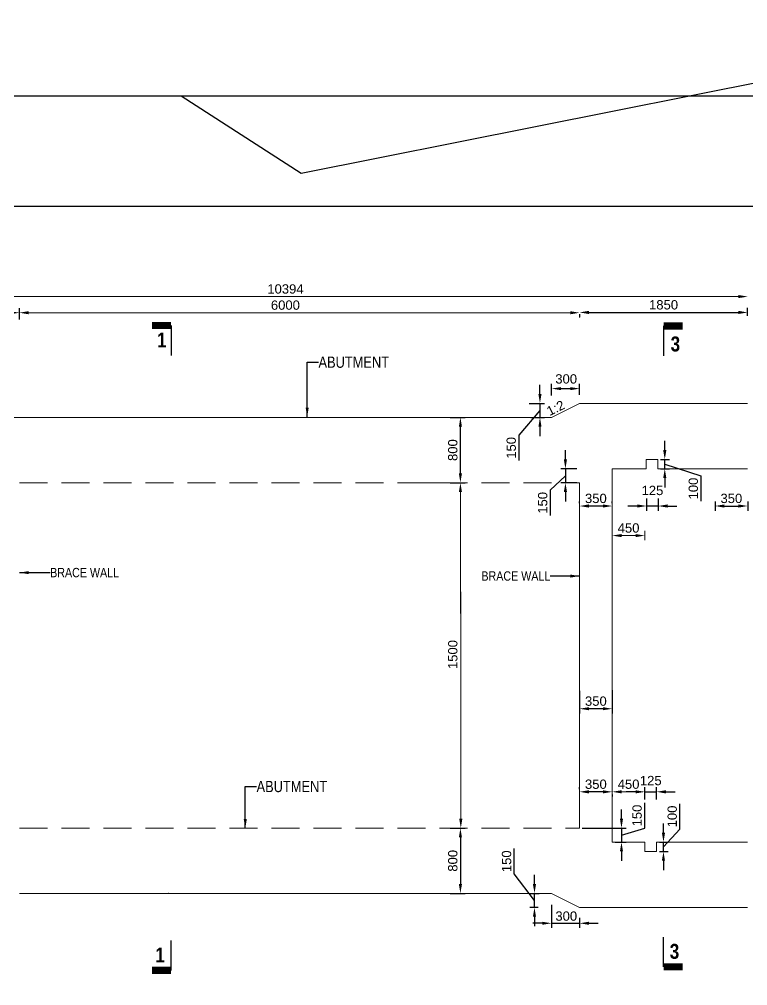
# Model space of a CAD drawing. Extents: x -426260 to 2055400, y -4304674 to -305611.
# Drawn here: x 336956 to 344756, y -1904850 to -1894497 of the extents above; entities that cross this region are included whole.
import ezdxf

# ---------------------------------------------------------------- set-up
doc = ezdxf.new("R2010")
doc.units = 0
doc.header["$LTSCALE"] = 300
doc.header["$MEASUREMENT"] = 0
doc.header["$PDMODE"] = 3
doc.linetypes.add('DASHED', pattern=[0.75, 0.5, -0.25])
doc.layers.get('DEFPOINTS').update_dxf_attribs({"linetype": 'CONTINUOUS'})
for name, color, linetype, lineweight in [('Dim', 7, 'CONTINUOUS', 9), ('Ralling', 5, 'CONTINUOUS', 18), ('slop', 8, 'CONTINUOUS', 9)]:
    doc.layers.add(name, color=color, linetype=linetype, lineweight=lineweight)
for name, color, linetype in [('LINE', 7, 'CONTINUOUS'), ('Pile Placing Line', 10, 'CONTINUOUS'), ('TEXT', 10, 'CONTINUOUS')]:
    doc.layers.add(name, color=color, linetype=linetype)
doc.styles.add('Arial', font='arial.ttf')
doc.styles.add('DIM', font='isocp3.shx')
doc.styles.add('text', font='ARIALN.TTF', dxfattribs={"height": 1.6})
doc.dimstyles.new('3', dxfattribs={"dimtxt": 225, "dimasz": 350, "dimexe": 100, "dimexo": 25, "dimgap": 9, "dimtad": 0, "dimdec": 0, "dimzin": 0, "dimdsep": 46, "dimtxsty": 'Standard', "dimcen": 0, "dimclrd": 5, "dimclre": 6, "dimclrt": 256, "dimadec": 0, "dimazin": 0, "dimtfac": 1, "dimtdec": 0, "dimtofl": 0, "dimtmove": 2, "dimatfit": 3, "dimfxl": 1, "dimtolj": 1, "dimtzin": 0, "dimarcsym": 0})
doc.dimstyles.new('dim_50', dxfattribs={"dimtxt": 100, "dimasz": 100, "dimexe": 50, "dimexo": 30, "dimgap": 30, "dimtad": 1, "dimdec": 0, "dimzin": 0, "dimdsep": 46, "dimtxsty": 'DIM', "dimcen": 0.09, "dimclrd": 5, "dimclre": 5, "dimclrt": 7, "dimadec": 0, "dimazin": 0, "dimtfac": 1, "dimtdec": 0, "dimtmove": 0, "dimatfit": 3, "dimfxl": 1, "dimtolj": 1, "dimtzin": 0, "dimarcsym": 1})

# ---------------------------------------------------------------- blocks, each defined once
blk = doc.blocks.new('*D486')
at = {"layer": 'DEFPOINTS', "color": 0, "transparency": 16777216}
for p in [(341541, -1898762), (341679, -1898762), (341541, -1899462)]:
    blk.add_point(p, dxfattribs=at)
at = {"layer": 'Dim', "color": 5, "lineweight": -2, "transparency": 16777216}
for p, q in [((341571, -1898762), (341729, -1898762)), ((341679, -1899362), (341679, -1898862)), ((341571, -1899462), (341729, -1899462))]:
    blk.add_line(p, q, dxfattribs=at)
at = {"layer": 'Dim', "color": 5, "transparency": 16777216}
for points in [[(341663, -1898862), (341696, -1898862), (341679, -1898762)], [(341663, -1899362), (341696, -1899362), (341679, -1899462)]]:
    blk.add_solid(points, dxfattribs=at)
at = {"layer": 'Dim', "color": 7, "lineweight": 18, "transparency": 16777216, "insert": (341598, -1899112), "char_height": 100, "attachment_point": 5, "rotation": 90, "style": 'Arial'}
blk.add_mtext('\\A1;800', dxfattribs=at)
blk = doc.blocks.new('*D489')
at = {"layer": 'DEFPOINTS', "color": 0, "transparency": 16777216}
for p in [(342955, -1897624), (344755, -1897637), (344755, -1897705)]:
    blk.add_point(p, dxfattribs=at)
at = {"layer": 'Dim', "color": 5, "lineweight": -2, "transparency": 16777216}
for p, q in [((342955, -1897654), (342955, -1897687)), ((343055, -1897637), (344655, -1897637)), ((344755, -1897675), (344755, -1897587))]:
    blk.add_line(p, q, dxfattribs=at)
at = {"layer": 'Dim', "color": 5, "transparency": 16777216}
for points in [[(343055, -1897620), (343055, -1897654), (342955, -1897637)], [(344655, -1897620), (344655, -1897654), (344755, -1897637)]]:
    blk.add_solid(points, dxfattribs=at)
at = {"layer": 'Dim', "color": 7, "lineweight": 18, "transparency": 16777216, "insert": (343855, -1897556), "char_height": 100, "attachment_point": 5, "style": 'Arial'}
blk.add_mtext('\\A1;1850', dxfattribs=at)
blk = doc.blocks.new('*D490')
at = {"layer": 'DEFPOINTS', "color": 0, "transparency": 16777216}
for p in [(343673, -1899599), (343798, -1899599), (343673, -1899711)]:
    blk.add_point(p, dxfattribs=at)
at = {"layer": 'Dim', "color": 5, "lineweight": -2, "transparency": 16777216}
for p, q in [((343673, -1899629), (343673, -1899761)), ((343798, -1899629), (343798, -1899761)), ((343573, -1899711), (343473, -1899711)), ((343798, -1899711), (343673, -1899711)), ((343898, -1899711), (343998, -1899711))]:
    blk.add_line(p, q, dxfattribs=at)
at = {"layer": 'Dim', "color": 5, "transparency": 16777216}
for points in [[(343573, -1899694), (343573, -1899728), (343673, -1899711)], [(343898, -1899694), (343898, -1899728), (343798, -1899711)]]:
    blk.add_solid(points, dxfattribs=at)
at = {"layer": 'Dim', "color": 7, "lineweight": 18, "transparency": 16777216, "insert": (343736, -1899545), "char_height": 100, "attachment_point": 5, "style": 'Arial'}
blk.add_mtext('\\A1;125', dxfattribs=at)
blk = doc.blocks.new('*D498')
at = {"layer": 'DEFPOINTS', "color": 0, "transparency": 16777216}
for p in [(336956, -1897640), (336956, -1897744), (334855, -1897928)]:
    blk.add_point(p, dxfattribs=at)
at = {"layer": 'Dim', "color": 5, "lineweight": -2, "transparency": 16777216}
for p, q in [((334855, -1897898), (334855, -1897590)), ((334955, -1897640), (336856, -1897640)), ((336956, -1897714), (336956, -1897590))]:
    blk.add_line(p, q, dxfattribs=at)
at = {"layer": 'Dim', "color": 5, "transparency": 16777216}
for points in [[(334955, -1897624), (334955, -1897657), (334855, -1897640)], [(336856, -1897624), (336856, -1897657), (336956, -1897640)]]:
    blk.add_solid(points, dxfattribs=at)
at = {"layer": 'Dim', "color": 7, "lineweight": 18, "transparency": 16777216, "insert": (335906, -1897559), "char_height": 100, "attachment_point": 5, "style": 'Arial'}
blk.add_mtext('\\A1;2150', dxfattribs=at)
blk = doc.blocks.new('*D503')
at = {"layer": 'DEFPOINTS', "color": 0, "transparency": 16777216}
for p in [(342956, -1898453), (342656, -1898558), (342956, -1898551)]:
    blk.add_point(p, dxfattribs=at)
at = {"layer": 'Dim', "color": 5, "lineweight": -2, "transparency": 16777216}
for p, q in [((342656, -1898528), (342656, -1898403)), ((342756, -1898453), (342856, -1898453)), ((342956, -1898521), (342956, -1898403))]:
    blk.add_line(p, q, dxfattribs=at)
at = {"layer": 'Dim', "color": 5, "transparency": 16777216}
for points in [[(342756, -1898437), (342756, -1898470), (342656, -1898453)], [(342856, -1898437), (342856, -1898470), (342956, -1898453)]]:
    blk.add_solid(points, dxfattribs=at)
at = {"layer": 'Dim', "color": 7, "lineweight": 18, "transparency": 16777216, "insert": (342812, -1898350), "char_height": 100, "attachment_point": 5, "style": 'Arial'}
blk.add_mtext('\\A1;300', dxfattribs=at)
blk = doc.blocks.new('*D504')
at = {"layer": 'DEFPOINTS', "color": 0, "transparency": 16777216}
for p in [(342385, -1898612), (342402, -1898762), (342531, -1898762)]:
    blk.add_point(p, dxfattribs=at)
at = {"layer": 'Dim', "color": 5, "lineweight": -2, "transparency": 16777216}
for p, q in [((342531, -1898512), (342531, -1898412)), ((342531, -1898687), (342305, -1898952)), ((342415, -1898612), (342581, -1898612)), ((342531, -1898612), (342531, -1898762)), ((342531, -1898612), (342531, -1898762)), ((342432, -1898762), (342581, -1898762)), ((342531, -1898862), (342531, -1898962)), ((342305, -1898952), (342305, -1899224))]:
    blk.add_line(p, q, dxfattribs=at)
at = {"layer": 'Dim', "color": 5, "transparency": 16777216}
for points in [[(342515, -1898512), (342548, -1898512), (342531, -1898612)], [(342515, -1898862), (342548, -1898862), (342531, -1898762)]]:
    blk.add_solid(points, dxfattribs=at)
at = {"layer": 'Dim', "color": 7, "lineweight": 18, "transparency": 16777216, "insert": (342224, -1899088), "char_height": 100, "attachment_point": 5, "rotation": 90, "style": 'Arial'}
blk.add_mtext('\\A1;150', dxfattribs=at)
blk = doc.blocks.new('*D509')
at = {"layer": 'DEFPOINTS', "color": 0, "transparency": 16777216}
for p in [(342655, -1903954), (342956, -1904092), (342956, -1904181)]:
    blk.add_point(p, dxfattribs=at)
at = {"layer": 'Dim', "color": 5, "lineweight": -2, "transparency": 16777216}
for p, q in [((342655, -1903984), (342655, -1904231)), ((342555, -1904181), (342455, -1904181)), ((342655, -1904181), (342956, -1904181)), ((342956, -1904122), (342956, -1904231)), ((343056, -1904181), (343156, -1904181))]:
    blk.add_line(p, q, dxfattribs=at)
at = {"layer": 'Dim', "color": 5, "transparency": 16777216}
for points in [[(342555, -1904165), (342555, -1904198), (342655, -1904181)], [(343056, -1904165), (343056, -1904198), (342956, -1904181)]]:
    blk.add_solid(points, dxfattribs=at)
at = {"layer": 'Dim', "color": 7, "lineweight": 18, "transparency": 16777216, "insert": (342813, -1904105), "char_height": 100, "attachment_point": 5, "style": 'Arial'}
blk.add_mtext('\\A1;300', dxfattribs=at)
blk = doc.blocks.new('sec')
at = {"layer": 'TEXT', "color": 5, "const_width": 200}
blk.add_lwpolyline([(0, 0), (0, 537)], dxfattribs=at)
at = {"layer": 'TEXT', "color": 5}
blk.add_lwpolyline([(0, 0), (-848, 0)], dxfattribs=at)
blk = doc.blocks.new('*D510')
at = {"layer": 'DEFPOINTS', "color": 0, "transparency": 16777216}
for p in [(344406, -1899633), (344756, -1899633), (344756, -1899711)]:
    blk.add_point(p, dxfattribs=at)
at = {"layer": 'Dim', "color": 5, "lineweight": -2, "transparency": 16777216}
for p, q in [((344406, -1899663), (344406, -1899761)), ((344506, -1899711), (344656, -1899711)), ((344756, -1899663), (344756, -1899761))]:
    blk.add_line(p, q, dxfattribs=at)
at = {"layer": 'Dim', "color": 5, "transparency": 16777216}
for points in [[(344506, -1899694), (344506, -1899728), (344406, -1899711)], [(344656, -1899694), (344656, -1899728), (344756, -1899711)]]:
    blk.add_solid(points, dxfattribs=at)
at = {"layer": 'Dim', "color": 7, "lineweight": 18, "transparency": 16777216, "insert": (344581, -1899630), "char_height": 100, "attachment_point": 5, "style": 'Arial'}
blk.add_mtext('\\A1;350', dxfattribs=at)
blk = doc.blocks.new('*D511')
at = {"layer": 'DEFPOINTS', "color": 0, "transparency": 16777216}
for p in [(343780, -1902773), (343655, -1902885), (343780, -1902885)]:
    blk.add_point(p, dxfattribs=at)
at = {"layer": 'Dim', "color": 5, "lineweight": -2, "transparency": 16777216}
for p, q in [((343655, -1902855), (343655, -1902723)), ((343780, -1902855), (343780, -1902723)), ((343555, -1902773), (343455, -1902773)), ((343655, -1902773), (343780, -1902773)), ((343880, -1902773), (343980, -1902773))]:
    blk.add_line(p, q, dxfattribs=at)
at = {"layer": 'Dim', "color": 5, "transparency": 16777216}
for points in [[(343555, -1902756), (343555, -1902790), (343655, -1902773)], [(343880, -1902756), (343880, -1902790), (343780, -1902773)]]:
    blk.add_solid(points, dxfattribs=at)
at = {"layer": 'Dim', "color": 7, "lineweight": 18, "transparency": 16777216, "insert": (343718, -1902653), "char_height": 100, "attachment_point": 5, "style": 'Arial'}
blk.add_mtext('\\A1;125', dxfattribs=at)
blk = doc.blocks.new('*D512')
at = {"layer": 'DEFPOINTS', "color": 0, "transparency": 16777216}
for p in [(343780, -1903312), (343854, -1903312), (343780, -1903412)]:
    blk.add_point(p, dxfattribs=at)
at = {"layer": 'Dim', "color": 5, "lineweight": -2, "transparency": 16777216}
for p, q in [((344029, -1903173), (344029, -1902902)), ((343854, -1903212), (343854, -1903112)), ((343854, -1903362), (344029, -1903173)), ((343810, -1903312), (343904, -1903312)), ((343854, -1903412), (343854, -1903312)), ((343854, -1903412), (343854, -1903312)), ((343810, -1903412), (343904, -1903412)), ((343854, -1903512), (343854, -1903612))]:
    blk.add_line(p, q, dxfattribs=at)
at = {"layer": 'Dim', "color": 5, "transparency": 16777216}
for points in [[(343837, -1903212), (343871, -1903212), (343854, -1903312)], [(343837, -1903512), (343871, -1903512), (343854, -1903412)]]:
    blk.add_solid(points, dxfattribs=at)
at = {"layer": 'Dim', "color": 7, "lineweight": 18, "transparency": 16777216, "insert": (343948, -1903037), "char_height": 100, "attachment_point": 5, "rotation": 90, "style": 'Arial'}
blk.add_mtext('\\A1;100', dxfattribs=at)
blk = doc.blocks.new('*D513')
at = {"layer": 'DEFPOINTS', "color": 0, "transparency": 16777216}
for p in [(343794, -1899212), (343868, -1899212), (343794, -1899312)]:
    blk.add_point(p, dxfattribs=at)
at = {"layer": 'Dim', "color": 5, "lineweight": -2, "transparency": 16777216}
for p, q in [((343868, -1899112), (343868, -1899012)), ((343824, -1899212), (343918, -1899212)), ((343868, -1899312), (343868, -1899212)), ((343868, -1899312), (343868, -1899212)), ((343824, -1899312), (343918, -1899312)), ((343868, -1899262), (344255, -1899388)), ((343868, -1899412), (343868, -1899512)), ((344255, -1899388), (344255, -1899659))]:
    blk.add_line(p, q, dxfattribs=at)
at = {"layer": 'Dim', "color": 5, "transparency": 16777216}
for points in [[(343851, -1899112), (343885, -1899112), (343868, -1899212)], [(343851, -1899412), (343885, -1899412), (343868, -1899312)]]:
    blk.add_solid(points, dxfattribs=at)
at = {"layer": 'Dim', "color": 7, "lineweight": 18, "transparency": 16777216, "insert": (344174, -1899524), "char_height": 100, "attachment_point": 5, "rotation": 90, "style": 'Arial'}
blk.add_mtext('\\A1;100', dxfattribs=at)
blk = doc.blocks.new('*D514')
at = {"layer": 'DEFPOINTS', "color": 0, "transparency": 16777216}
for p in [(342955, -1899312), (342804, -1899462), (342955, -1899462)]:
    blk.add_point(p, dxfattribs=at)
at = {"layer": 'Dim', "color": 5, "lineweight": -2, "transparency": 16777216}
for p, q in [((342804, -1899212), (342804, -1899112)), ((342925, -1899312), (342754, -1899312)), ((342804, -1899312), (342804, -1899462)), ((342804, -1899312), (342804, -1899462)), ((342804, -1899387), (342642, -1899542)), ((342642, -1899542), (342642, -1899813)), ((342925, -1899462), (342754, -1899462)), ((342804, -1899562), (342804, -1899662))]:
    blk.add_line(p, q, dxfattribs=at)
at = {"layer": 'Dim', "color": 5, "transparency": 16777216}
for points in [[(342787, -1899212), (342821, -1899212), (342804, -1899312)], [(342787, -1899562), (342821, -1899562), (342804, -1899462)]]:
    blk.add_solid(points, dxfattribs=at)
at = {"layer": 'Dim', "color": 7, "lineweight": 18, "transparency": 16777216, "insert": (342561, -1899677), "char_height": 100, "attachment_point": 5, "rotation": 90, "style": 'Arial'}
blk.add_mtext('\\A1;150', dxfattribs=at)
blk = doc.blocks.new('*D515')
at = {"layer": 'DEFPOINTS', "color": 0, "transparency": 16777216}
for p in [(342955, -1899711), (342955, -1899711), (343305, -1899711)]:
    blk.add_point(p, dxfattribs=at)
at = {"layer": 'Dim', "color": 5, "lineweight": -2, "transparency": 16777216}
for p, q in [((342955, -1899681), (342955, -1899661)), ((343205, -1899711), (343055, -1899711)), ((343305, -1899681), (343305, -1899661))]:
    blk.add_line(p, q, dxfattribs=at)
at = {"layer": 'Dim', "color": 5, "transparency": 16777216}
for points in [[(343055, -1899694), (343055, -1899728), (342955, -1899711)], [(343205, -1899694), (343205, -1899728), (343305, -1899711)]]:
    blk.add_solid(points, dxfattribs=at)
at = {"layer": 'Dim', "color": 7, "lineweight": 18, "transparency": 16777216, "insert": (343130, -1899630), "char_height": 100, "attachment_point": 5, "style": 'Arial'}
blk.add_mtext('\\A1;350', dxfattribs=at)
blk = doc.blocks.new('*D516')
at = {"layer": 'DEFPOINTS', "color": 0, "transparency": 16777216}
for p in [(342955, -1902773), (342955, -1902773), (343305, -1902773)]:
    blk.add_point(p, dxfattribs=at)
at = {"layer": 'Dim', "color": 5, "lineweight": -2, "transparency": 16777216}
for p, q in [((342955, -1902743), (342955, -1902723)), ((343205, -1902773), (343055, -1902773)), ((343305, -1902803), (343305, -1902823))]:
    blk.add_line(p, q, dxfattribs=at)
at = {"layer": 'Dim', "color": 5, "transparency": 16777216}
for points in [[(343055, -1902756), (343055, -1902790), (342955, -1902773)], [(343205, -1902756), (343205, -1902790), (343305, -1902773)]]:
    blk.add_solid(points, dxfattribs=at)
at = {"layer": 'Dim', "color": 7, "lineweight": 18, "transparency": 16777216, "insert": (343130, -1902692), "char_height": 100, "attachment_point": 5, "style": 'Arial'}
blk.add_mtext('\\A1;350', dxfattribs=at)
blk = doc.blocks.new('*D517')
at = {"layer": 'DEFPOINTS', "color": 0, "transparency": 16777216}
for p in [(341541, -1903162), (341541, -1903862), (341679, -1903862)]:
    blk.add_point(p, dxfattribs=at)
at = {"layer": 'Dim', "color": 5, "lineweight": -2, "transparency": 16777216}
for p, q in [((341571, -1903162), (341729, -1903162)), ((341679, -1903262), (341679, -1903762)), ((341571, -1903862), (341729, -1903862))]:
    blk.add_line(p, q, dxfattribs=at)
at = {"layer": 'Dim', "color": 5, "transparency": 16777216}
for points in [[(341663, -1903262), (341696, -1903262), (341679, -1903162)], [(341663, -1903762), (341696, -1903762), (341679, -1903862)]]:
    blk.add_solid(points, dxfattribs=at)
at = {"layer": 'Dim', "color": 7, "lineweight": 18, "transparency": 16777216, "insert": (341598, -1903512), "char_height": 100, "attachment_point": 5, "rotation": 90, "style": 'Arial'}
blk.add_mtext('\\A1;800', dxfattribs=at)
blk = doc.blocks.new('*D529')
at = {"layer": 'DEFPOINTS', "color": 0, "transparency": 16777216}
for p in [(342955, -1903162), (343305, -1903312), (343404, -1903312)]:
    blk.add_point(p, dxfattribs=at)
at = {"layer": 'Dim', "color": 5, "lineweight": -2, "transparency": 16777216}
for p, q in [((343653, -1903163), (343653, -1902891)), ((343404, -1903062), (343404, -1902962)), ((342985, -1903162), (343454, -1903162)), ((343404, -1903162), (343404, -1903312)), ((343404, -1903162), (343404, -1903312)), ((343404, -1903237), (343653, -1903163)), ((343335, -1903312), (343454, -1903312)), ((343404, -1903412), (343404, -1903512))]:
    blk.add_line(p, q, dxfattribs=at)
at = {"layer": 'Dim', "color": 5, "transparency": 16777216}
for points in [[(343388, -1903062), (343421, -1903062), (343404, -1903162)], [(343388, -1903412), (343421, -1903412), (343404, -1903312)]]:
    blk.add_solid(points, dxfattribs=at)
at = {"layer": 'Dim', "color": 7, "lineweight": 18, "transparency": 16777216, "insert": (343572, -1903027), "char_height": 100, "attachment_point": 5, "rotation": 90, "style": 'Arial'}
blk.add_mtext('\\A1;150', dxfattribs=at)
blk = doc.blocks.new('*D518')
at = {"layer": 'DEFPOINTS', "color": 0, "transparency": 16777216}
for p in [(342392, -1903862), (342473, -1903862), (342542, -1904012)]:
    blk.add_point(p, dxfattribs=at)
at = {"layer": 'Dim', "color": 5, "lineweight": -2, "transparency": 16777216}
for p, q in [((342255, -1903653), (342255, -1903381)), ((342473, -1903937), (342255, -1903653)), ((342473, -1903762), (342473, -1903662)), ((342422, -1903862), (342523, -1903862)), ((342473, -1904012), (342473, -1903862)), ((342473, -1904012), (342473, -1903862)), ((342512, -1904012), (342423, -1904012)), ((342473, -1904112), (342473, -1904212))]:
    blk.add_line(p, q, dxfattribs=at)
at = {"layer": 'Dim', "color": 5, "transparency": 16777216}
for points in [[(342456, -1903762), (342489, -1903762), (342473, -1903862)], [(342456, -1904112), (342489, -1904112), (342473, -1904012)]]:
    blk.add_solid(points, dxfattribs=at)
at = {"layer": 'Dim', "color": 7, "lineweight": 18, "transparency": 16777216, "insert": (342174, -1903517), "char_height": 100, "attachment_point": 5, "rotation": 90, "style": 'Arial'}
blk.add_mtext('\\A1;150', dxfattribs=at)
blk = doc.blocks.new('*D519')
at = {"layer": 'DEFPOINTS', "color": 0, "transparency": 16777216}
for p in [(342955, -1901662), (343305, -1901653), (342955, -1901883)]:
    blk.add_point(p, dxfattribs=at)
at = {"layer": 'Dim', "color": 5, "lineweight": -2, "transparency": 16777216}
for p, q in [((342955, -1901692), (342955, -1901933)), ((343305, -1901683), (343305, -1901933)), ((343205, -1901883), (343055, -1901883))]:
    blk.add_line(p, q, dxfattribs=at)
at = {"layer": 'Dim', "color": 5, "transparency": 16777216}
for points in [[(343055, -1901866), (343055, -1901899), (342955, -1901883)], [(343205, -1901866), (343205, -1901899), (343305, -1901883)]]:
    blk.add_solid(points, dxfattribs=at)
at = {"layer": 'Dim', "color": 7, "lineweight": 18, "transparency": 16777216, "insert": (343130, -1901802), "char_height": 100, "attachment_point": 5, "style": 'Arial'}
blk.add_mtext('\\A1;350', dxfattribs=at)
blk = doc.blocks.new('*D472')
at = {"layer": 'DEFPOINTS', "color": 0, "ltscale": 0.5, "transparency": 16777216}
for p in [(358652, -1895315), (332757, -1896498), (358652, -1896498)]:
    blk.add_point(p, dxfattribs=at)
at = {"layer": 'LINE', "color": 6, "lineweight": -2, "ltscale": 0.5, "transparency": 16777216}
for p, q in [((332757, -1896473), (332757, -1895215)), ((358652, -1896473), (358652, -1895215))]:
    blk.add_line(p, q, dxfattribs=at)
at = {"layer": 'LINE', "color": 5, "lineweight": -2, "ltscale": 0.5, "transparency": 16777216}
for p, q in [((333107, -1895315), (345170, -1895315)), ((358302, -1895315), (346238, -1895315))]:
    blk.add_line(p, q, dxfattribs=at)
at = {"layer": 'LINE', "color": 5, "ltscale": 0.5, "transparency": 16777216}
for points in [[(333107, -1895257), (333107, -1895374), (332757, -1895315)], [(358302, -1895257), (358302, -1895374), (358652, -1895315)]]:
    blk.add_solid(points, dxfattribs=at)
at = {"layer": 'LINE', "ltscale": 0.5, "transparency": 16777216, "insert": (345704, -1895315), "char_height": 225, "attachment_point": 5}
blk.add_mtext('\\A1;25895', dxfattribs=at)

msp = doc.modelspace()

# ---------------------------------------------------------------- linework, layer by layer
at = {"layer": 'Dim', "color": 5, "lineweight": 18}
for p, q in [((334955.4, -1897467.3), (344655.9, -1897467.3)), ((336955.8, -1897683.6), (336955.8, -1897590.4)), ((337055.8, -1897640.4), (342855.3, -1897640.4)), ((342955.3, -1897659.4), (342955.3, -1897690.4)), ((341109, -1899462.1), (341729.3, -1899462.1)), ((341679.3, -1900862.1), (341679.3, -1899562.1)), ((343555.3, -1900027.9), (343405.3, -1900027.9)), ((343655.3, -1900076.3), (343655.3, -1899977.9)), ((341683.7, -1903062.1), (341683.7, -1900631.2)), ((343305.3, -1902821.3), (343305.3, -1902722.9)), ((343655.3, -1902821.3), (343655.3, -1902722.9)), ((343555.3, -1902772.9), (343405.3, -1902772.9)), ((341488.4, -1903162.1), (341733.7, -1903162.1))]:
    msp.add_line(p, q, dxfattribs=at)
at = {"layer": 'Dim', "color": 16, "linetype": 'Continuous'}
msp.add_line((338551.3, -1903859.7), (338551.7, -1903860.1), dxfattribs=at)
at = {"layer": 'Dim', "color": 5}
for points in [[(344655.9, -1897450.6), (344655.9, -1897483.9), (344755.9, -1897467.3)], [(337055.8, -1897623.8), (337055.8, -1897657.1), (336955.8, -1897640.4)], [(342855.3, -1897623.8), (342855.3, -1897657.1), (342955.3, -1897640.4)], [(341662.6, -1899562.1), (341695.9, -1899562.1), (341679.3, -1899462.1)], [(343405.3, -1900011.2), (343405.3, -1900044.5), (343305.3, -1900027.9)], [(343555.3, -1900011.2), (343555.3, -1900044.5), (343655.3, -1900027.9)], [(343405.3, -1902756.2), (343405.3, -1902789.5), (343305.3, -1902772.9)], [(343555.3, -1902756.2), (343555.3, -1902789.5), (343655.3, -1902772.9)], [(341667, -1903062.1), (341700.4, -1903062.1), (341683.7, -1903162.1)]]:
    msp.add_solid(points, dxfattribs=at)
at = {"layer": 'LINE'}
msp.add_lwpolyline([(358651.5, -1914809.7), (332756.8, -1914809.7), (332756.8, -1896498.4), (358651.5, -1896498.4)], close=True, dxfattribs=at)
at = {"layer": 'LINE', "lineweight": 18, "ltscale": 2}
for points in [[(342955.3, -1898612), (344755.3, -1898612)], [(343669.3, -1899212), (343794.3, -1899212)], [(343669.3, -1899212), (343669.3, -1899312)], [(343794.3, -1899212), (343794.3, -1899312)], [(343305.3, -1899312), (343480.4, -1899312)], [(343305.3, -1899312), (343305.3, -1901112)], [(343358, -1899312), (343669.3, -1899312)], [(343794.3, -1899312), (344280.3, -1899312)], [(344227.8, -1899312), (344755.3, -1899312)], [(342955.3, -1899462.1), (342955.3, -1903162.1)], [(343305.3, -1900938), (343305.3, -1903312)], [(343305.3, -1903312), (343655.3, -1903312)], [(343655.3, -1903312), (343655.3, -1903412)], [(343780.3, -1903312), (344755.3, -1903312)], [(343780.3, -1903312), (343780.3, -1903412)], [(343655.3, -1903412), (343780.3, -1903412)], [(342955.3, -1904012), (344755.3, -1904012)]]:
    msp.add_lwpolyline(points, dxfattribs=at)
at = {"layer": 'LINE', "linetype": 'DASHED', "lineweight": 18, "ltscale": 2}
for points in [[(336955.8, -1899462.2), (342955.3, -1899462.1)], [(336955.8, -1903162), (342955.3, -1903162.1)]]:
    msp.add_lwpolyline(points, dxfattribs=at)
at = {"layer": 'Pile Placing Line', "ltscale": 0.5}
for p, q in [((339975, -1896144.4), (348256.2, -1894496.9)), ((338688.3, -1895315.2), (339975, -1896144.4))]:
    msp.add_line(p, q, dxfattribs=at)
at = {"layer": 'Ralling', "color": 4, "lineweight": 18, "ltscale": 150}
for p, q in [((336805.2, -1898762), (342655.5, -1898762)), ((336955.8, -1903862.1), (342655.5, -1903862.1))]:
    msp.add_line(p, q, dxfattribs=at)
for points in [[(342955.3, -1898612), (342655.5, -1898762)], [(342955.3, -1904012.1), (342655.5, -1903862.1)]]:
    msp.add_lwpolyline(points, dxfattribs=at)

# ---------------------------------------------------------------- block references
at = {"layer": 'slop', "yscale": 0.378000000026077, "zscale": 0.378}
for p, xscale, rotation in [((338580.4, -1897776.8), 0.378000000026077, 90), ((343855.3, -1897782.2), -0.378000000026077, 270), ((338580.4, -1904685.6), -0.378000000026077, 90), ((343855.3, -1904649.2), 0.378000000026077, 270)]:
    msp.add_blockref('sec', p, dxfattribs=dict(at, xscale=xscale, rotation=rotation))

# ---------------------------------------------------------------- texts
at = {"layer": 'Dim', "color": 7, "lineweight": 18, "char_height": 100, "attachment_point": 5, "style": 'Arial'}
for s, insert in [('\\A1;10394', (339805.7, -1897386.2)), ('\\A1;6000', (339805.1, -1897559.4)), ('\\A1;450', (343480.3, -1899946.8)), ('\\A1;450', (343480.3, -1902691.8))]:
    msp.add_mtext(s, dxfattribs=dict(at, insert=insert))
at = {"layer": 'Dim', "color": 7, "lineweight": 18, "insert": (341598.2, -1901302.5), "char_height": 100, "attachment_point": 5, "rotation": 90, "style": 'Arial'}
msp.add_mtext('\\A1;1500', dxfattribs=at)
at = {"layer": 'TEXT', "lineweight": 18, "ltscale": 1000, "style": 'Arial'}
msp.add_text('1:2', height=100, rotation=26.09074, dxfattribs=at).set_placement((342634.1, -1898748.1))
at = {"layer": 'TEXT', "color": 7, "char_height": 160, "width": 138.826, "style": 'text'}
for s, insert, attachment_point in [('{\\fArial Narrow|b1|i0|c0|p34;1}', (338431.2, -1897852.2), 1), ('{\\fArial Narrow|b1|i0|c0|p34;3}', (344032.3, -1897894.8), 3), ('{\\fArial Narrow|b1|i0|c0|p34;3}', (344022.8, -1904564.6), 9), ('{\\fArial Narrow|b1|i0|c0|p34;1}', (338412.9, -1904601), 7)]:
    msp.add_mtext(s, dxfattribs=dict(at, insert=insert, attachment_point=attachment_point))
at = {"layer": 'TEXT', "color": 2, "lineweight": 18, "style": 'text'}
for s, insert, char_height, width, attachment_point in [('{\\C7;ABUTMENT}', (340159.5, -1898171), 120, 1116.006, 4), ('{\\C7;BRACE WALL}', (337285.6, -1900424.7), 100, 811.716, 4), ('{\\C7;BRACE WALL}', (342642.4, -1900461.5), 100, 1126.953, 6), ('{\\C7;ABUTMENT}', (339496.3, -1902716.8), 120, 1116.006, 4)]:
    msp.add_mtext(s, dxfattribs=dict(at, insert=insert, char_height=char_height, width=width, attachment_point=attachment_point))

# ---------------------------------------------------------------- dimensions: what is measured, and where the dimension line sits
at = {"layer": 'Dim', "lineweight": 18}
for base, p1, p2, text, picture, middle in [((336955.8, -1897640.4), (334855.4, -1897927.6), (336955.8, -1897744.1), '2150', '*D498', (335905.6, -1897559.4)), ((344755.3, -1897637), (342955.3, -1897623.8), (344755.3, -1897705.3), '1850', '*D489', (343855.3, -1897555.9))]:
    dim = msp.add_linear_dim(base=base, p1=p1, p2=p2, text=text, dimstyle='dim_50', override={"dimtxt": 100, "dimasz": 100, "dimtxsty": 'Arial'}, dxfattribs=at)
    dim.commit()
    dim.dimension.update_dxf_attribs({"geometry": picture, "text_midpoint": middle})
for base, p1, p2, override, picture, middle in [((342955.5, -1898453.5), (342655.5, -1898557.8), (342955.5, -1898551.3), {"dimtxsty": 'Arial', "dimtmove": 2}, '*D503', (342812, -1898349.7)), ((343673.4, -1899711), (343798.4, -1899599.1), (343673.4, -1899599.1), {"dimtxt": 100, "dimasz": 100, "dimtxsty": 'Arial', "dimtmove": 2}, '*D490', (343735.9, -1899545.4)), ((342955.5, -1904181.3), (342655.5, -1903954.3), (342955.5, -1904091.6), {"dimtxt": 100, "dimasz": 100, "dimtxsty": 'Arial', "dimtmove": 2}, '*D509', (342813.1, -1904105.2))]:
    dim = msp.add_linear_dim(base=base, p1=p1, p2=p2, dimstyle='dim_50', override=override, dxfattribs=at)
    dim.commit()
    dim.dimension.update_dxf_attribs({"geometry": picture, "text_midpoint": middle, "dimtype": 160})
for base, p1, p2, angle, override, picture, middle in [((342531.5, -1898762), (342384.8, -1898612), (342402.4, -1898762), 90, {"dimasz": 100, "dimtxsty": 'Arial', "dimtmove": 1}, '*D504', (342304.7, -1898982.4)), ((343868.1, -1899212), (343794.3, -1899312), (343794.3, -1899212), 90, {"dimtxt": 100, "dimasz": 100, "dimtxsty": 'Arial', "dimtmove": 1}, '*D513', (344255.2, -1899418.1)), ((342803.9, -1899462.1), (342955.3, -1899311.9), (342955.3, -1899462.1), 90, {"dimtxt": 100, "dimasz": 100, "dimtxsty": 'Arial', "dimtmove": 1}, '*D514', (342641.9, -1899571.7)), ((343780.3, -1902772.9), (343655.3, -1902884.8), (343780.3, -1902884.8), 180, {"dimtxt": 100, "dimasz": 100, "dimtxsty": 'Arial', "dimtmove": 2}, '*D511', (343717.8, -1902653)), ((343854.1, -1903312), (343780.3, -1903412), (343780.3, -1903312), 90, {"dimtxt": 100, "dimasz": 100, "dimtxsty": 'Arial', "dimtmove": 1}, '*D512', (344029.4, -1903142.8)), ((342472.6, -1903862.1), (342542.3, -1904012.1), (342392.1, -1903862.1), 90, {"dimtxt": 100, "dimasz": 100, "dimtxsty": 'Arial', "dimtmove": 1}, '*D518', (342255.2, -1903622.6))]:
    dim = msp.add_linear_dim(base=base, p1=p1, p2=p2, angle=angle, dimstyle='dim_50', override=override, dxfattribs=at)
    dim.commit()
    dim.dimension.update_dxf_attribs({"geometry": picture, "text_midpoint": middle, "dimtype": 160})
for base, p1, p2, angle, text, picture, middle in [((341679.3, -1898762), (341540.9, -1899462.1), (341540.9, -1898762), 90, '800', '*D486', (341598.2, -1899112)), ((342955.3, -1899711.1), (343305.3, -1899711.1), (342955.3, -1899711.1), 180, '350', '*D515', (343130.3, -1899630)), ((342955.3, -1901882.8), (343305.3, -1901653.1), (342955.3, -1901662.1), 180, '350', '*D519', (343130.3, -1901801.7)), ((342955.3, -1902772.9), (343305.3, -1902772.9), (342955.3, -1902772.9), 180, '350', '*D516', (343130.3, -1902691.8)), ((341679.3, -1903862.1), (341540.9, -1903162), (341540.9, -1903862.1), 270, '800', '*D517', (341598.2, -1903512.1))]:
    dim = msp.add_linear_dim(base=base, p1=p1, p2=p2, angle=angle, text=text, dimstyle='dim_50', override={"dimtxt": 100, "dimasz": 100, "dimtxsty": 'Arial'}, dxfattribs=at)
    dim.commit()
    dim.dimension.update_dxf_attribs({"geometry": picture, "text_midpoint": middle})
dim = msp.add_linear_dim(base=(344755.5, -1899711), p1=(344405.5, -1899632.5), p2=(344755.5, -1899632.5), dimstyle='dim_50', override={"dimtxt": 100, "dimasz": 100, "dimtxsty": 'Arial', "dimtmove": 2}, dxfattribs=at)
dim.commit()
dim.dimension.update_dxf_attribs({"geometry": '*D510', "text_midpoint": (344580.5, -1899629.9)})
dim = msp.add_linear_dim(base=(343404.4, -1903312), p1=(342955.3, -1903162.1), p2=(343305.3, -1903312), angle=90, dimstyle='dim_50', override={"dimtxt": 100, "dimasz": 100, "dimtxsty": 'Arial', "dimtmove": 1}, dxfattribs=at)
dim.commit()
dim.dimension.update_dxf_attribs({"geometry": '*D529', "text_midpoint": (343571.5, -1903132.6)})
at = {"layer": 'LINE', "color": 3, "ltscale": 0.5}
dim = msp.add_linear_dim(base=(358651.5, -1895315.2), p1=(332756.8, -1896498.4), p2=(358651.5, -1896498.4), dimstyle='3', override={"dimfxl": 700}, dxfattribs=at)
dim.commit()
dim.dimension.update_dxf_attribs({"geometry": '*D472', "text_midpoint": (345704.1, -1895315.2)})

# ---------------------------------------------------------------- leaders
at = {"layer": 'Dim', "lineweight": 18}
for points in [[(340038.6, -1898757.6), (340038.7, -1898171), (340159.5, -1898171)], [(340038.6, -1898757.6), (340038.7, -1898171), (340159.5, -1898171)], [(336957.4, -1900424.7), (337285.6, -1900424.7)], [(336957.4, -1900424.7), (337285.6, -1900424.7)], [(342955.4, -1900461.5), (342640.3, -1900461.5)], [(339375.6, -1903164.9), (339375.6, -1902716.8), (339496.3, -1902716.8)], [(339375.6, -1903164.9), (339375.6, -1902716.8), (339496.3, -1902716.8)]]:
    msp.add_leader(points, dimstyle='dim_50', override={"dimasz": 100}, dxfattribs=at)

doc.saveas('drawing.dxf')
